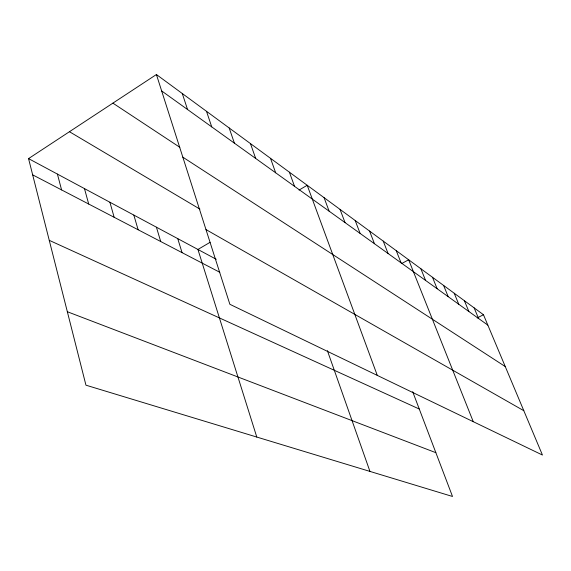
<?xml version="1.0" encoding="UTF-8"?>
<svg xmlns="http://www.w3.org/2000/svg" width="571" height="571" viewBox="0 0 571 571"><rect width="100%" height="100%" fill="white"/><g stroke="black" fill="none" stroke-linecap="round" stroke-linejoin="round"><path stroke-width="0.86" d="M412.676 391.67L452.51 496.477L85.95 385.182L28.55 158.61L156.411 74.523L483.466 314.721L542.45 455.044L229.87 304.3L156.411 74.523M210.085 242.318L197.93 249.456L256.786 437.051M299.026 190.079L307.212 185.275L377.295 375.397M401.763 263.531L408.658 259.776L473.266 421.683M477.192 317.94L483.466 314.721M67.342 311.73L435.859 452.682M49.256 240.334L419.271 409.029M32.668 174.854L219.806 272.296M28.55 158.61L216.288 259.305M205.981 229.571L523.814 410.706M69.448 131.715L199.936 209.129M182.827 157.161L505.264 366.568M112.901 103.137L179.836 147.311M161.657 90.932L487.848 325.142M474.13 307.862L478.562 318.475M464.394 300.71L468.877 311.516M454.223 293.244L458.763 304.257M443.603 285.436L448.192 296.67M432.49 277.278L437.136 288.726M420.856 268.734L425.559 280.411M396.245 250.662L401.056 262.824M383.227 241.098L388.087 253.51M369.551 231.055L374.462 243.724M355.176 220.499L360.137 233.439M340.03 209.379L345.041 222.604M324.071 197.652L329.124 211.17M289.383 172.178L294.522 186.324M270.504 158.31L275.672 172.799M327.39 350.658L369.951 471.41M250.469 143.599L255.672 158.431M229.171 127.961L234.403 143.164M206.495 111.302L211.741 126.89M182.292 93.53L187.545 109.518M177.752 238.635L182.042 252.632M156.418 227.194L160.708 241.526M133.842 215.081L138.118 229.763M109.903 202.241L114.157 217.287M84.472 188.601L88.698 204.033M57.407 174.091L61.589 189.915"/></g></svg>
